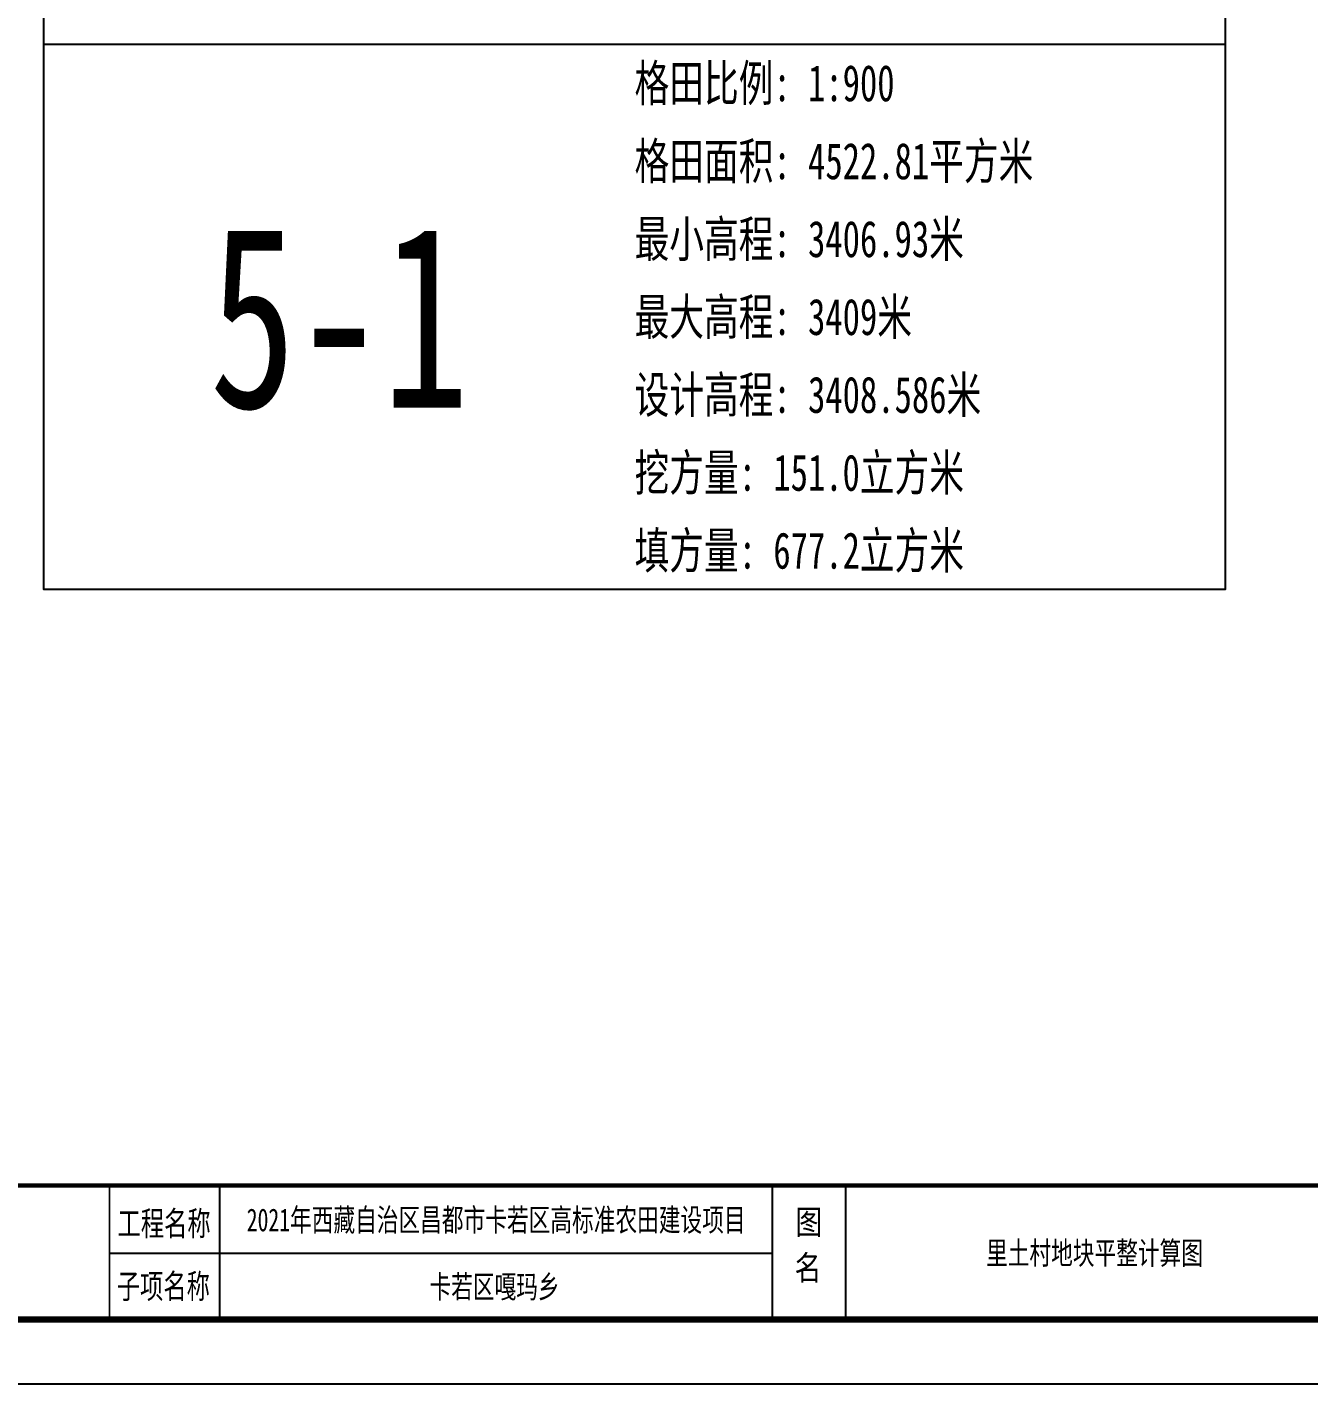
# Model space of a CAD drawing. Extents: x 4283 to 40403, y 1134 to 1764.
# Drawn here: x 6181.8 to 6322.9, y 1467.1 to 1616.4 of the extents above; entities that cross this region are included whole.
import ezdxf
from ezdxf.enums import TextEntityAlignment as Align

# ---------------------------------------------------------------- set-up
doc = ezdxf.new("R2010")
doc.units = 0
for name, color, linetype in [('PUB_TITLE', 4, 'Continuous'), ('S-MODIFY', 4, 'Continuous'), ('tdz_土方计算图', 7, 'Continuous'), ('华泽绵阳图框', 7, 'Continuous')]:
    doc.layers.add(name, color=color, linetype=linetype)
doc.styles.add('-宋体', font='', dxfattribs={"width": 0.8})
doc.styles.add('GLand', font='')
doc.styles.add('长仿宋', font='', dxfattribs={"width": 0.7, "height": 5})
doc.styles.get('-宋体').set_extended_font_data('SimSun')
doc.styles.get('GLand').set_extended_font_data('FangSong_GB2312')
doc.styles.get('长仿宋').set_extended_font_data('SimSun')

msp = doc.modelspace()

# ---------------------------------------------------------------- linework, layer by layer
at = {"layer": 'PUB_TITLE'}
msp.add_lwpolyline([(5962.53, 1467.09), (6382.53, 1467.09), (6382.53, 1764.09), (5962.53, 1764.09)], close=True, dxfattribs=at)
at = {"layer": 'PUB_TITLE', "color": 7, "const_width": 0.506}
msp.add_lwpolyline([(5980.21, 1474.16), (6375.23, 1474.16), (6375.24, 1488.92), (5980.21, 1488.92)], close=True, dxfattribs=at)
at = {"layer": 'S-MODIFY'}
msp.add_lwpolyline([(5962.53, 1467.09), (6382.53, 1467.09), (6382.53, 1764.09), (5962.53, 1764.09)], close=True, dxfattribs=at)
at = {"layer": 'tdz_土方计算图', "linetype": 'Continuous'}
msp.add_lwpolyline([(6183.66, 1714.5), (6313.66, 1714.5), (6313.66, 1554.5), (6183.66, 1554.5)], close=True, dxfattribs=at)
msp.add_lwpolyline([(6183.66, 1614.5), (6313.66, 1614.5)], dxfattribs=at)
at = {"layer": '华泽绵阳图框', "color": 7}
for p, q in [((6203.04, 1474.16), (6203.04, 1488.92)), ((6271.92, 1474.16), (6271.92, 1488.92)), ((6190.89, 1481.46), (6263.82, 1481.46))]:
    msp.add_line(p, q, dxfattribs=at)
at = {"layer": '华泽绵阳图框', "color": 7, "const_width": 0.707}
msp.add_lwpolyline([(5980.21, 1474.16), (6375.46, 1474.16), (6375.46, 1756.99), (5980.21, 1756.99)], close=True, dxfattribs=at)
at = {"layer": '华泽绵阳图框', "color": 7, "const_width": 0.506}
msp.add_lwpolyline([(5980.21, 1488.92), (6375.24, 1488.92)], dxfattribs=at)
at = {"layer": '华泽绵阳图框', "color": 7, "const_width": 0.203, "flags": 128}
for points in [[(6190.89, 1474.16), (6190.89, 1488.92)], [(6263.82, 1474.16), (6263.82, 1488.92)]]:
    msp.add_lwpolyline(points, dxfattribs=at)

# ---------------------------------------------------------------- texts
at = {"layer": 'tdz_土方计算图', "linetype": 'Continuous', "style": 'GLand', "width": 0.7}
for s, p in [('格田比例: 1:900', (6248.66, 1610.22)), ('格田面积: 4522.81平方米', (6248.66, 1601.64)), ('最小高程: 3406.93米', (6248.66, 1593.07)), ('最大高程: 3409米', (6248.66, 1584.5)), ('设计高程: 3408.586米', (6248.66, 1575.93)), ('挖方量: 151.0立方米', (6248.66, 1567.36)), ('填方量: 677.2立方米', (6248.66, 1558.79))]:
    msp.add_text(s, height=4, dxfattribs=at).set_placement(p, align=Align.MIDDLE_LEFT)
at = {"layer": 'tdz_土方计算图', "color": 6, "linetype": 'Continuous', "style": 'GLand', "width": 0.7}
msp.add_text('5-1', height=20, dxfattribs=at).set_placement((6216.16, 1584.5), align=Align.MIDDLE_CENTER)
at = {"layer": '华泽绵阳图框', "style": '长仿宋', "width": 0.7}
for s, p in [('工程名称', (6191.76, 1483.4)), ('子项名称', (6191.68, 1476.49))]:
    msp.add_text(s, height=2.685, dxfattribs=at).set_placement(p)
for s, p in [('2021年西藏自治区昌都市卡若区高标准农田建设项目', (6233.43, 1485.19)), ('里土村地块平整计算图', (6299.27, 1481.54)), ('卡若区嘎玛乡', (6233.25, 1477.83))]:
    msp.add_text(s, height=2.5, dxfattribs=at).set_placement(p, align=Align.MIDDLE)
at = {"layer": '华泽绵阳图框', "color": 7, "style": '-宋体', "width": 0.8}
for s, p in [('图', (6266.37, 1483.55)), ('名', (6266.27, 1478.52))]:
    msp.add_text(s, height=2.69, dxfattribs=at).set_placement(p)

doc.saveas('drawing.dxf')
